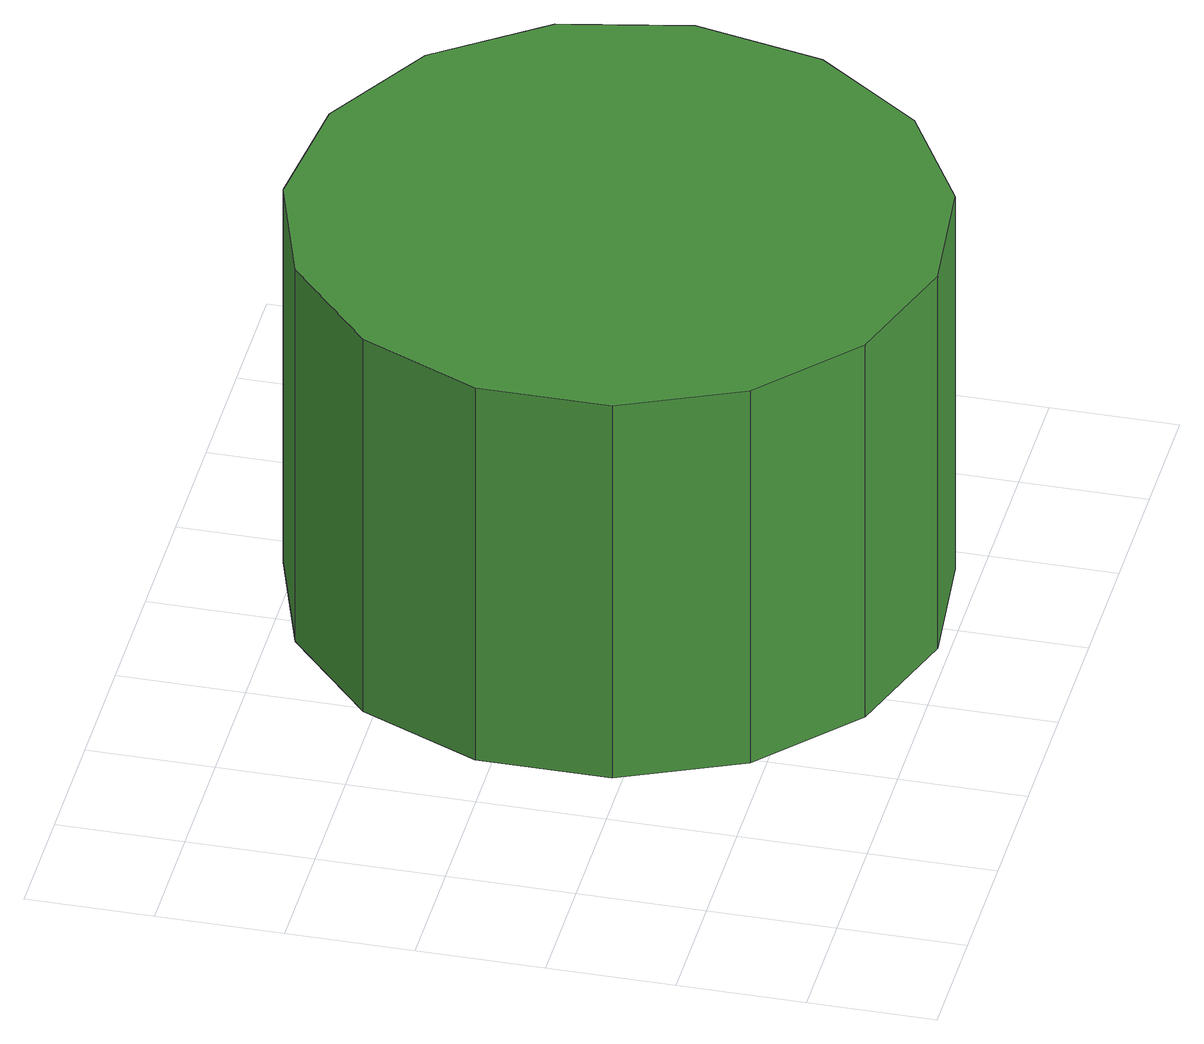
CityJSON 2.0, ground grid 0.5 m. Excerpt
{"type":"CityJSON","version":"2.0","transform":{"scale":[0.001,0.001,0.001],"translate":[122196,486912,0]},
"CityObjects":{
"tree1":{"type":"SolitaryVegetationObject","attributes":{"function":"something"},"geometry":[{"type":"MultiSurface","lod":"1","boundaries":[[[0,1,2,3,4,5,6,7,8,9,10,11,12,13,14]],[[15,16,17,18,19,20,21,22,23,24,25,26,27,28,29]],[[0,29,28,1]],[[1,28,27,2]],[[2,27,26,3]],[[3,26,25,4]],[[4,25,24,5]],[[5,24,23,6]],[[6,23,22,7]],[[7,22,21,8]],[[8,21,20,9]],[[9,20,19,10]],[[10,19,18,11]],[[11,18,17,12]],[[12,17,16,13]],[[13,16,15,14]],[[14,15,29,0]]]}]}
},
"vertices":[
[3266,1303,1930],[3157,1816,1930],[2848,2241,1930],[2394,2503,1930],[1872,2558,1930],[1373,2396,1930],[983,2045,1930],[770,1566,1930],[770,1041,1930],[983,562,1930],[1373,211,1930],[1872,49,1930],[2394,103,1930],[2848,366,1930],[3157,790,1930],[3157,790,239],[2848,366,239],[2394,103,239],[1872,49,239],[1373,211,239],[983,562,239],[770,1041,239],[770,1566,239],[983,2045,239],[1373,2396,239],[1872,2558,239],[2394,2503,239],[2848,2241,239],[3157,1816,239],[3266,1303,239]
]}
